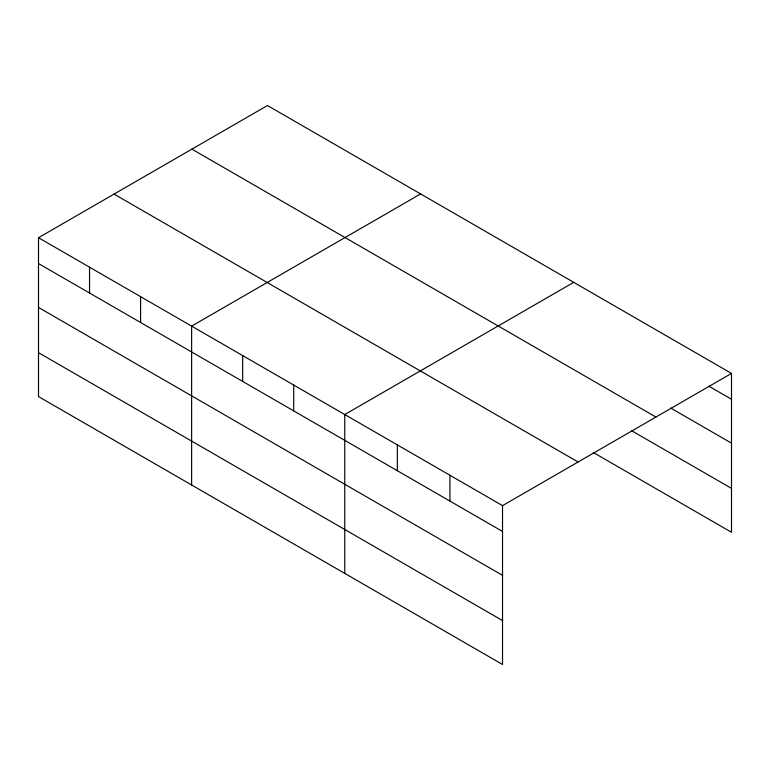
<?xml version="1.0" encoding="UTF-8"?>
<svg xmlns="http://www.w3.org/2000/svg" width="770" height="770" viewBox="0 0 770 770"><rect width="100%" height="100%" fill="white"/><g stroke="black" fill="none" stroke-linecap="round" stroke-linejoin="round"><path stroke-width="1.16" d="M38.5 237.718L502.531 505.621L502.531 664.481L38.5 396.579L38.5 237.718L267.469 105.519L731.5 373.421L731.5 532.282L593.324 452.51M420.603 193.934L191.624 326.124L191.624 484.985M573.727 282.34L344.758 414.539L344.758 573.39M502.531 505.621L731.5 373.421M708.814 386.165L731.5 399.255M670.66 408.033L731.5 443.154M191.913 149.149L655.934 417.051M631.477 430.632L731.5 488.382M114.066 194.098L578.087 462M38.5 263.552L502.531 531.454M38.5 307.451L502.531 575.354M38.5 352.679L502.531 620.582M449.94 475.263L449.94 501.097M397.349 444.896L397.349 470.73M293.717 385.067L293.717 410.901M242.675 355.596L242.675 381.429M140.583 296.662L140.583 322.486M89.541 267.19L89.541 293.024"/></g></svg>
